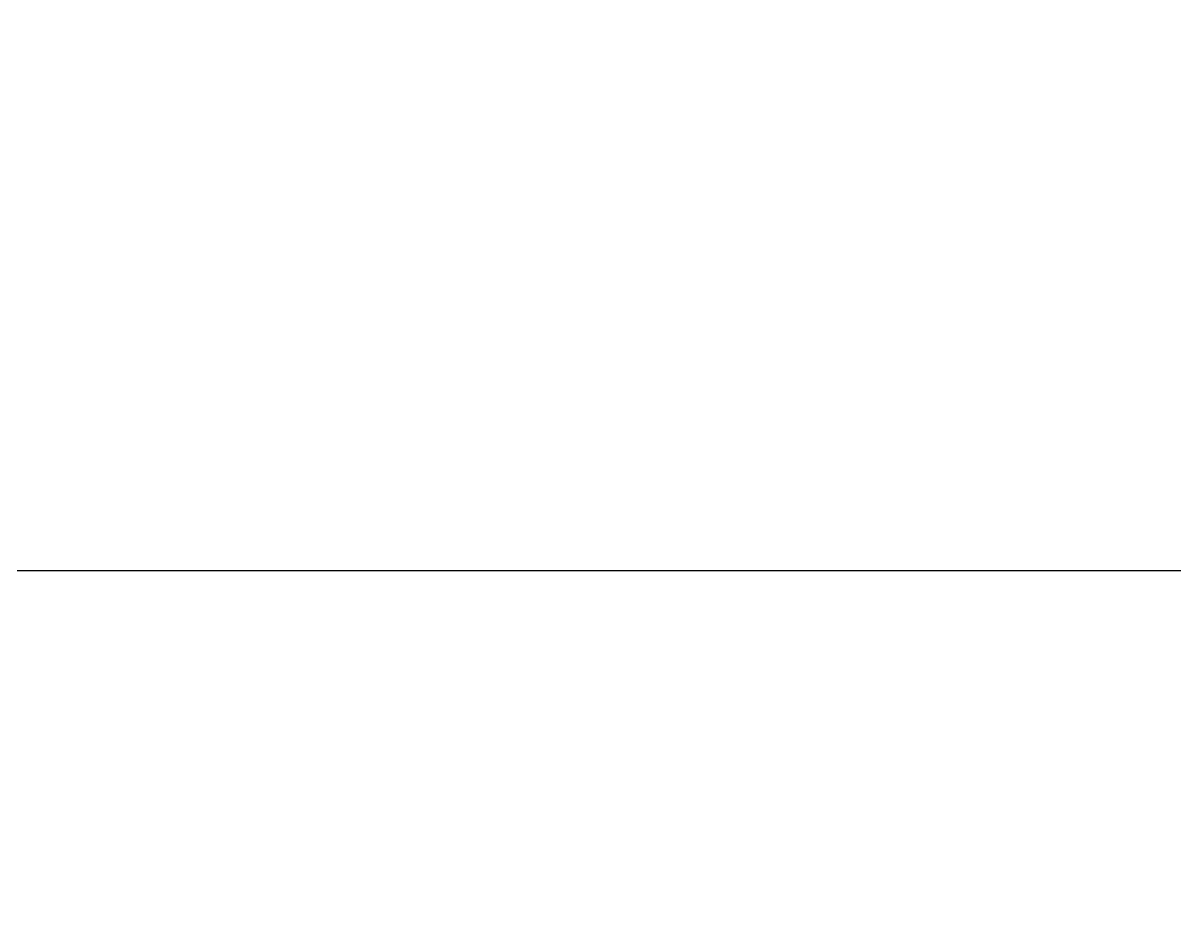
# Model space of a CAD drawing. Extents: x -160106 to 966792, y -663931 to 1550022.
# Drawn here: x -75090 to -68403, y -107969 to -102797 of the extents above; entities that cross this region are included whole.
import ezdxf
from ezdxf.xclip import XClip

# ---------------------------------------------------------------- set-up
doc = ezdxf.new("R2010")
doc.units = 0
doc.linetypes.add('ZN-DASH', pattern=[0.35, 0.25, -0.1])
doc.layers.add('!ZN4-辅助材料-1', color=1, linetype='Continuous')
doc.layers.add('!ZN6-虚线-8', color=8, linetype='ZN-DASH')
doc.layers.add('彩钢板', color=6, linetype='Continuous', lineweight=15)
doc.layers.add('防火岩棉', color=252, linetype='Continuous', lineweight=13)

# ---------------------------------------------------------------- blocks, each defined once
blk = doc.blocks.new('20250829153746')
at = {"layer": '!ZN6-虚线-8', "ltscale": 30}
for p, q in [((308.4, 4606.5, 0), (308.4, 11791.2, 0)), ((564.8, 2540.9), (564.8, 10068.7))]:
    blk.add_line(p, q, dxfattribs=at)
at = {"layer": '彩钢板'}
for p, q in [((293, 4606.5, 0), (293, 11800, 0)), ((309, 4606.5, 0), (309, 11800, 0))]:
    blk.add_line(p, q, dxfattribs=at)
at = {"layer": '彩钢板', "color": 1}
for p, q in [((564, 2540.9), (564, 10068.7)), ((600, 2540.9), (600, 10068.7))]:
    blk.add_line(p, q, dxfattribs=at)
at = {"layer": '防火岩棉', "color": 0, "const_width": 3.75}
blk.add_lwpolyline([(562.6, 2541.8), (562.6, 10068.7)], dxfattribs=at)

msp = doc.modelspace()

# ---------------------------------------------------------------- linework, layer by layer
at = {"layer": '!ZN4-辅助材料-1', "ltscale": 100}
msp.add_line((-105505.72, -105974.36), (-9609.16, -105974.36), dxfattribs=at)

# ---------------------------------------------------------------- block references
at = {"ltscale": 30}
ref = msp.add_blockref('20250829153746', (-72058.97, -114597.15), dxfattribs=at)
XClip(ref).set_block_clipping_path([(-470.0382282815, 2180.8433488972), (616.800000248, 5045.6754090184)])

doc.saveas('drawing.dxf')
